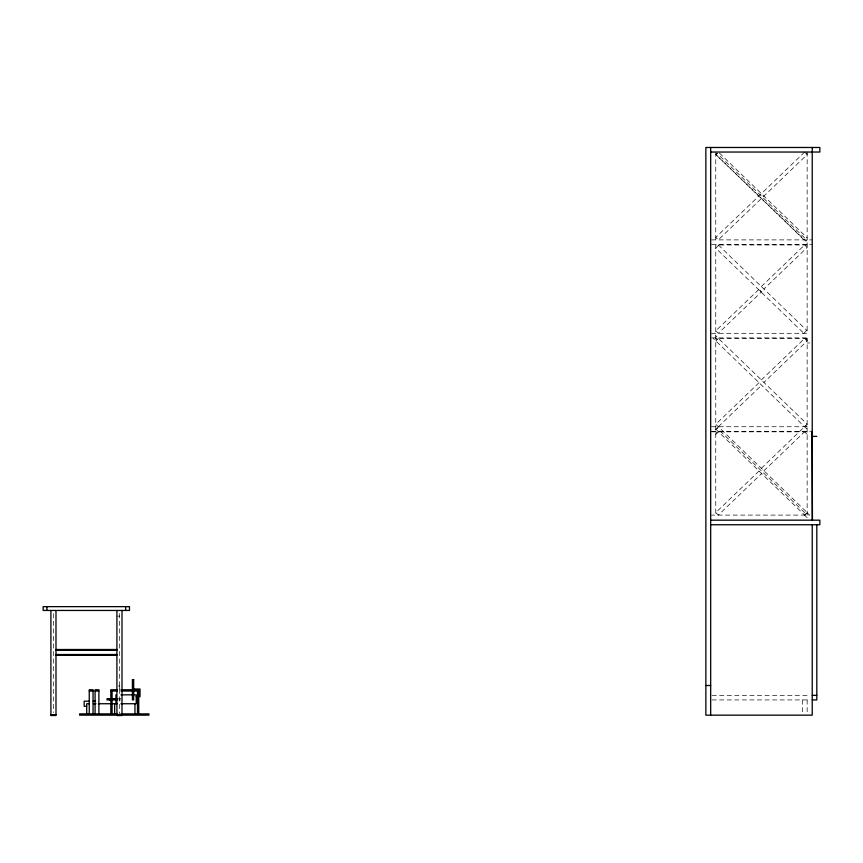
<?xml version="1.0" encoding="UTF-8"?>
<svg xmlns="http://www.w3.org/2000/svg" width="863" height="863" viewBox="0 0 863 863"><rect width="100%" height="100%" fill="white"/><g stroke="black" fill="none" stroke-linecap="round" stroke-linejoin="round"><path stroke-width="0.65" stroke-dasharray="4.32 3.24" d="M804.089 239.882L715.891 154.617L717.11 153.355L805.891 239.17M807.153 239.882L805.913 241.176L715.761 154.499M718.631 245.2L715.761 248.177L804.791 334.24M715.891 340.971L718.383 338.393M803.831 333.312L806.711 330.346M715.891 429.321L718.383 426.743L807.153 512.557L804.704 515.092M715.761 434.359L718.296 431.824M761.371 286.516L804.65 244.963L807.153 247.498L763.938 289.008M758.782 289.515L715.761 330.831L718.329 333.312L761.457 291.899L758.879 289.418L761.349 291.996M761.371 379.947L804.65 338.393L807.153 340.928L763.938 382.428M759.041 382.687L715.761 424.262L718.383 426.743M806.247 339.267L807.153 338.393L807.153 515.092L717.11 428.059M718.329 426.743L761.619 385.178M761.371 468.307L807.153 424.208L715.761 335.858M759.041 471.047L715.761 512.611L718.329 515.092L761.619 473.528L761.058 474.057M763.938 470.788L807.153 429.278L713.216 338.393M717.11 153.355L715.869 154.65M807.153 517.638L804.37 515.092L807.153 512.784L809.699 515.092L711.446 515.092M804.37 515.092L807.153 512.859M711.446 239.882L812.234 239.882M711.446 244.456L812.234 244.456M807.153 244.963L715.761 244.963L715.761 515.092M711.446 333.312L809.699 333.312M711.446 337.886L809.548 337.886M807.153 338.393L715.761 338.393L717.11 339.709M807.153 342.967L809.699 342.967M711.446 426.743L809.699 426.743M711.446 431.317L810.659 431.317M711.446 431.824L809.699 431.824M116.915 616.117L119.461 616.117M118.447 685.956L119.709 685.956L119.709 689.764L118.447 689.764M712.018 695.351L809.559 695.351M118.447 698.652L120.982 698.652M118.447 699.925L120.982 699.925M712.007 699.925L809.699 699.925M715.761 431.824L717.088 433.032M719.397 153.031L807.153 237.854M718.383 244.963L807.153 330.777M805.891 425.513L807.153 426.743M715.761 429.202L804.618 515.092M806.247 152.913L807.153 153.819M805.384 338.393L807.153 340.173M804.65 431.824L807.153 434.359M807.153 152.039L807.153 333.312M807.153 699.925L807.153 712.622M802.59 699.925L802.59 712.622M715.761 152.039L715.761 239.882M119.461 613.604L119.461 715.157M53.452 613.604L53.452 712.504M804.65 152.039L715.761 237.401L718.329 239.882L807.153 154.585L804.65 152.039"/><path stroke-width="1.29" d="M710.681 152.039L819.85 152.039L819.85 147.476L705.858 147.476L705.858 715.157L812.234 715.157L812.234 524.747M811.997 431.317L812.461 520.173M812.234 436.387L816.808 436.387M710.681 520.173L819.85 520.173L819.85 524.747L710.681 524.747M55.987 649.505L116.915 649.505M55.987 650.26L116.915 650.249M55.987 654.521L116.915 654.521M55.987 655.276L116.915 655.276M705.858 685.513L710.681 685.513M133.679 689.008L140.022 689.008L140.022 696.624L136.214 696.624M117.174 689.764L110.831 689.764L110.831 713.884M120.982 689.764L138.749 689.764L138.749 713.884M89.245 691.036L93.053 691.036M95.081 691.036L98.889 691.036M110.831 691.036L117.444 691.036M120.982 691.036L138.749 691.036M120.982 694.844L136.214 694.844L136.214 703.733L120.982 703.733M812.234 695.351L816.808 695.351M117.174 698.652L107.023 698.652L107.023 699.925L117.174 699.925M812.234 699.925L816.808 699.925L816.808 524.747M89.245 701.188L84.164 701.188L84.164 706.268L86.71 706.268M93.053 701.188L95.599 701.188M89.364 703.733L86.71 703.733L86.71 713.884M93.355 703.733L96.02 703.733M98.652 703.733L117.174 703.733M117.174 713.884L79.601 713.884L79.601 715.157L148.921 715.157L148.921 713.884L120.928 713.884M50.906 714.78L55.987 714.78M116.915 714.78L121.996 714.78M812.234 147.476L812.234 520.173M710.681 147.476L710.681 715.157M137.487 691.036L137.487 713.884M134.941 703.733L134.941 713.884M125.664 606.646L125.664 610.454M121.996 611.09L121.996 715.524L116.915 715.524L116.915 611.09M115.901 694.844L115.901 703.733M114.639 703.733L114.639 713.884M112.093 691.036L112.093 713.884M109.558 698.652L109.558 699.925M98.889 713.884L98.889 689.764L95.081 689.764L95.081 713.884M93.053 713.884L93.053 689.764L89.245 689.764L89.245 713.884M55.987 611.09L55.987 715.524L50.906 715.524L50.906 611.09M46.958 606.646L46.958 610.454M129.472 606.646L43.15 606.646L43.15 610.454L129.472 610.454L129.472 606.646M133.679 679.613L132.406 679.613L132.406 699.925L133.679 699.925L133.679 679.613"/></g></svg>
